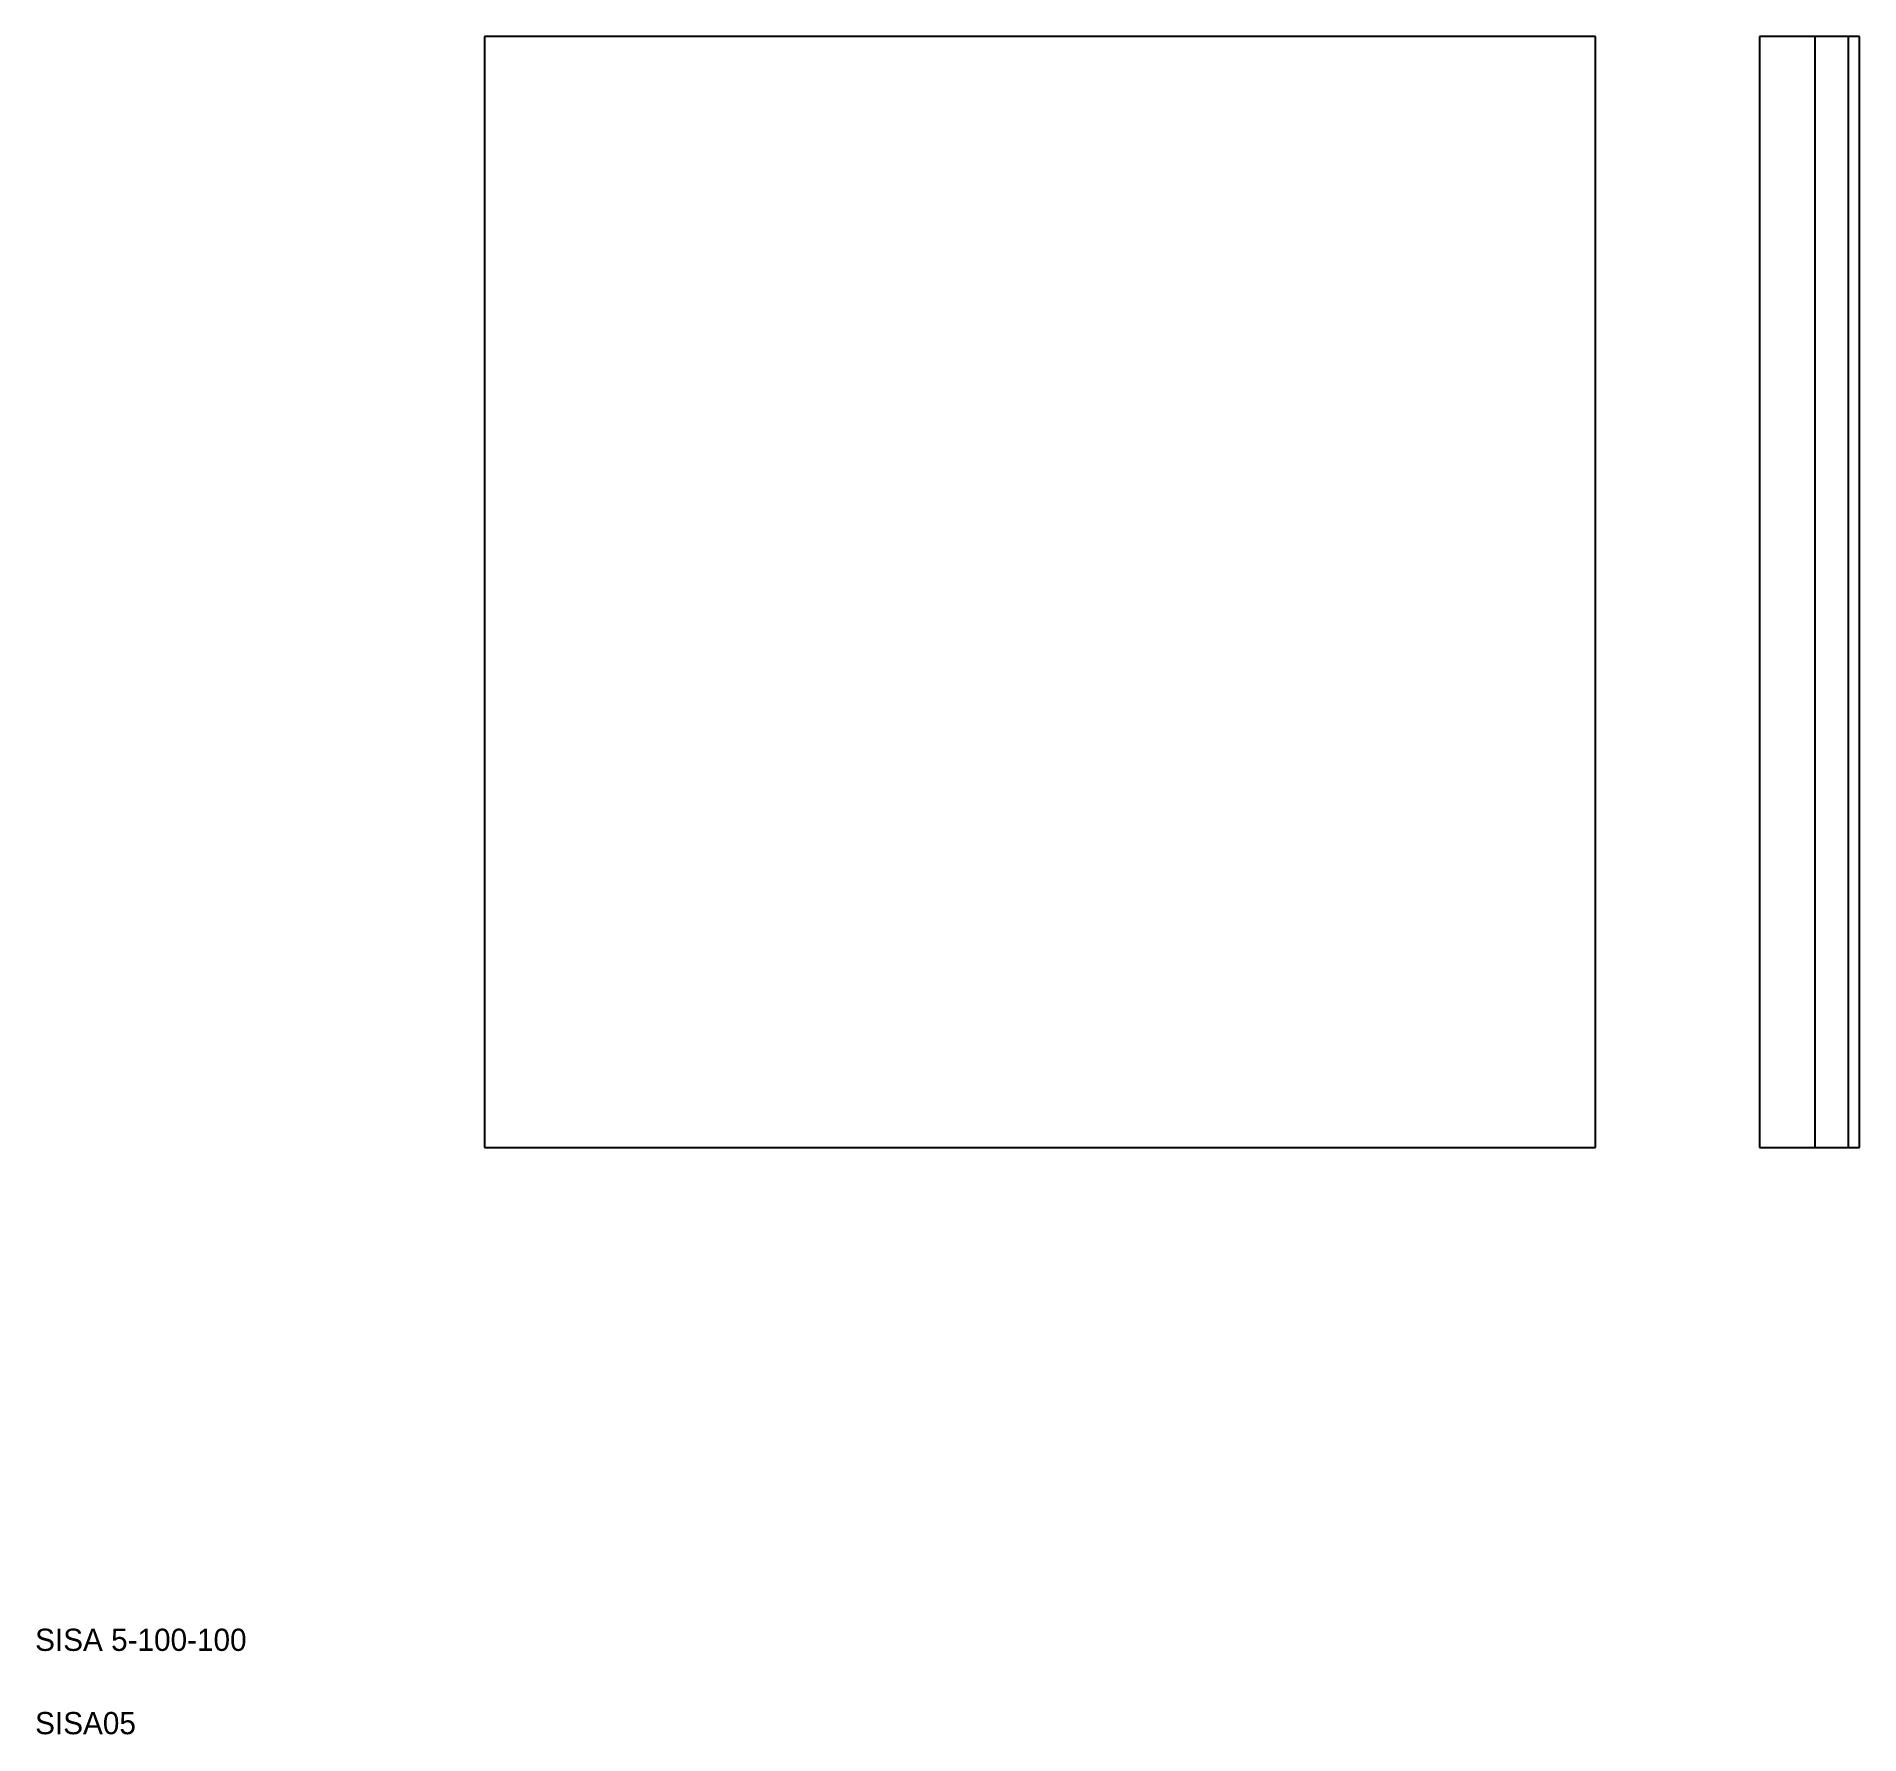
# Model space of a CAD drawing. Extents: x 5 to 169, y 5 to 158.
import ezdxf

# ---------------------------------------------------------------- set-up
doc = ezdxf.new("R2010")
doc.units = 0
doc.layers.get('0').update_dxf_attribs({"linetype": 'CONTINUOUS'})

msp = doc.modelspace()

# ---------------------------------------------------------------- linework, layer by layer
at = {"color": 7, "linetype": 'CONTINUOUS'}
for p, q in [((145.43, 157.82), (45.43, 157.82)), ((45.43, 157.82), (45.43, 57.82)), ((145.43, 57.82), (145.43, 157.82)), ((169.18, 157.82), (160.18, 157.82)), ((160.18, 157.82), (160.18, 57.82)), ((165.18, 57.82), (165.18, 157.82)), ((168.18, 57.82), (168.18, 157.82)), ((169.18, 57.82), (169.18, 157.82)), ((45.43, 57.82), (145.43, 57.82)), ((160.18, 57.82), (169.18, 57.82))]:
    msp.add_line(p, q, dxfattribs=at)

# ---------------------------------------------------------------- texts
for s, p in [('SISA 5-100-100', (5, 12.5)), ('SISA05', (5, 5))]:
    msp.add_text(s, height=2, dxfattribs=at).set_placement(p)

doc.saveas('drawing.dxf')
